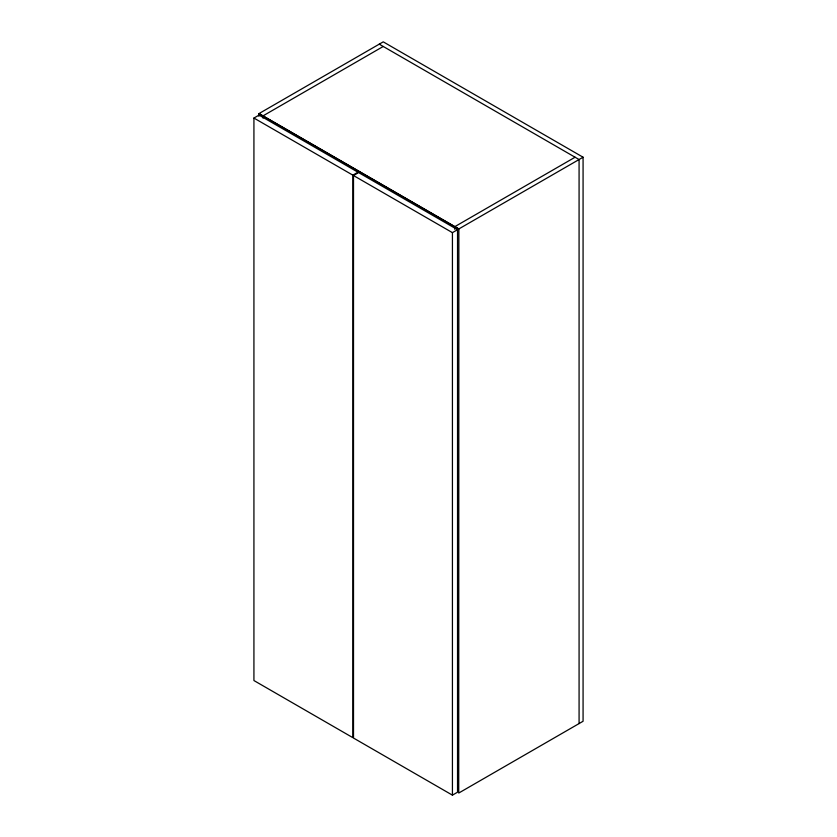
<?xml version="1.0" encoding="UTF-8"?>
<svg xmlns="http://www.w3.org/2000/svg" width="837" height="837" viewBox="0 0 837 837"><rect width="100%" height="100%" fill="white"/><g stroke="black" fill="none" stroke-linecap="round" stroke-linejoin="round"><path stroke-width="1.26" d="M253.925 118.048L259.041 115.098L357.954 172.202L352.848 175.153L253.925 118.048L253.925 680.544L352.848 737.659L352.848 175.153M262.902 115.945L383.241 46.464M353.507 175.54L358.613 172.589L457.536 229.694L457.536 792.2L452.43 795.15L353.507 738.046L353.507 175.54L452.43 232.644L457.536 229.694M454.732 226.701L575.082 157.22M583.075 157.22L458.728 229.003L258.905 113.633L383.241 41.85L583.075 157.22L583.075 721.264L458.728 793.047L458.864 228.93L259.041 113.56L258.905 116.249M379.245 44.162L579.078 159.532L579.078 723.566M454.868 226.618L454.732 229.307M452.43 232.644L452.43 795.15M263.038 115.862L263.038 118.174"/></g></svg>
